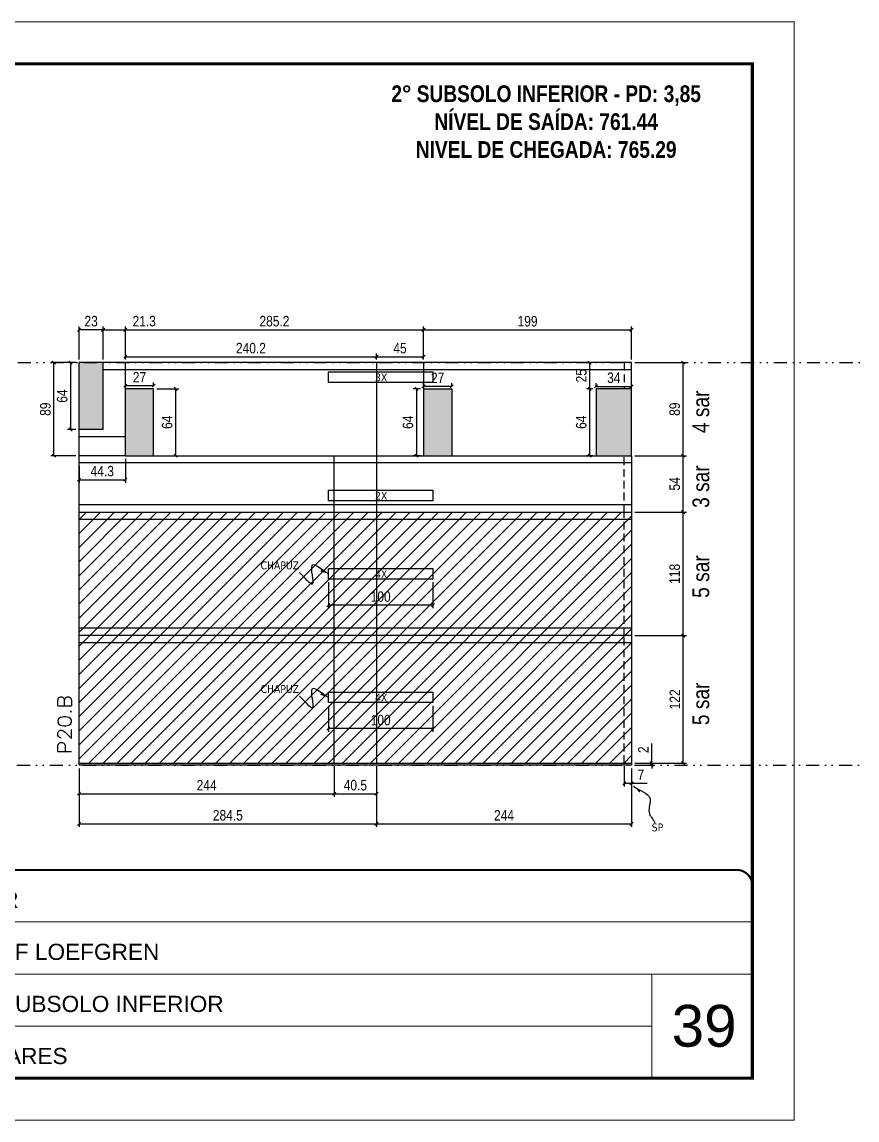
# Model space of a CAD drawing. Extents: x 13513 to 27878, y -21631 to 6985.
# Drawn here: x 18330 to 19129, y -4402 to -3352 of the extents above; entities that cross this region are included whole.
import ezdxf

# ---------------------------------------------------------------- set-up
doc = ezdxf.new("R2010")
doc.units = 0
for name, pattern in [('CONTINUO', [0]), ('DASHED', [0.75, 0.5, -0.25]), ('DIVIDE2', [0.625, 0.25, -0.125, 0, -0.125, 0, -0.125]), ('HIDDEN', [0.375, 0.25, -0.125])]:
    doc.linetypes.add(name, pattern=pattern)
for name, color, linetype, lineweight in [('CARIMBO', 255, 'Continuous', 9), ('Folhas', 255, 'Continuous', 9), ('Hachura', 251, 'Continuous', 9), ('SARRAFO DE PRESSAO', 251, 'DASHED', 9), ('Texto Seção', 7, 'Continuous', 15)]:
    doc.layers.add(name, color=color, linetype=linetype, lineweight=lineweight)
for name, color, linetype in [('COTA', 241, 'Continuous'), ('NOMENCLATURA', 7, 'Continuous'), ('Nível', 160, 'Continuous'), ('Painéis', 200, 'Continuous'), ('SARR_2.2x10', 60, 'Continuous'), ('SARR_2.2x7', 40, 'Continuous'), ('Sarrafo de Pressão', 42, 'HIDDEN'), ('texto', 7, 'Continuous')]:
    doc.layers.add(name, color=color, linetype=linetype)
doc.styles.add('ARIAL', font='arial.ttf')
doc.styles.add('ARIAL_NARROW', font='ARIALN.TTF', dxfattribs={"height": 0.2})
doc.styles.add('COTA TECNICA', font='techl___.ttf', dxfattribs={"height": 10})
doc.styles.add('COTA TECNICA-50', font='techl___.ttf', dxfattribs={"height": 10})
doc.styles.add('REGUA-120', font='ROMANS.shx', dxfattribs={"height": 15})
doc.styles.add('ROMANC', font='techb___.ttf', dxfattribs={"height": 2.5})
doc.styles.get("Standard").update_dxf_attribs({"font": 'arial.ttf'})
doc.styles.add('Tecnologia', font='')
doc.styles.get('Tecnologia').set_extended_font_data('Forgotten Futurist')
doc.dimstyles.new('COTA PAINEL-50', dxfattribs={"dimtxt": 10, "dimasz": 3, "dimexe": 3, "dimexo": 3, "dimgap": 3, "dimtad": 1, "dimdec": 1, "dimzin": 12, "dimdsep": 46, "dimtxsty": 'COTA TECNICA-50', "dimblk1": 'OBLIQUE', "dimblk2": 'OBLIQUE', "dimsah": 1, "dimcen": 0.9, "dimclrd": 4, "dimclre": 4, "dimclrt": 240, "dimadec": 1, "dimazin": 3, "dimtfac": 1, "dimtdec": 1, "dimtmove": 0, "dimatfit": 3, "dimfxl": 1, "dimtolj": 1, "dimtzin": 12, "dimarcsym": 0})
doc.dimstyles.new('PAINEL', dxfattribs={"dimtxt": 10, "dimasz": 3, "dimexe": 3, "dimexo": 3, "dimgap": 3, "dimtad": 1, "dimdec": 1, "dimzin": 12, "dimdsep": 46, "dimtxsty": 'COTA TECNICA', "dimblk1": 'OBLIQUE', "dimblk2": 'OBLIQUE', "dimsah": 1, "dimcen": 0.9, "dimclrd": 4, "dimclre": 4, "dimclrt": 240, "dimadec": 1, "dimazin": 3, "dimtfac": 1, "dimtdec": 1, "dimtmove": 0, "dimatfit": 3, "dimfxl": 1, "dimtolj": 1, "dimtzin": 12, "dimarcsym": 0})
doc.dimstyles.get("Standard").update_dxf_attribs({"dimtxt": 0.18, "dimasz": 0.18, "dimexe": 0.18, "dimexo": 0.0625, "dimgap": 0.09, "dimtad": 0, "dimtih": 1, "dimtoh": 1, "dimdec": 4, "dimzin": 0, "dimdsep": 46, "dimtxsty": 'Standard', "dimcen": 0.09, "dimadec": 0, "dimazin": 0, "dimtfac": 1, "dimtdec": 4, "dimtofl": 0, "dimtmove": 0, "dimatfit": 3, "dimfxl": 1, "dimtolj": 1, "dimtzin": 0, "dimarcsym": 0})

# ---------------------------------------------------------------- blocks, each defined once
blk = doc.blocks.new('9999999999')
at = {"color": 30, "linetype": 'CONTINUO'}
for p, q in [((98564.6, 34230.2), (98564.6, 34429.4)), ((98564.6, 34379.6), (99584, 34379.6)), ((98564.6, 34329.8), (99488, 34329.8)), ((99584, 34329.8), (99488, 34329.8)), ((99488, 34329.8), (99488, 34230.2)), ((98564.6, 34280), (99488, 34280))]:
    blk.add_line(p, q, dxfattribs=at)
at = {"color": 30, "linetype": 'CONTINUO', "const_width": 2}
blk.add_lwpolyline([(99584, 34230.2), (99584, 34414.4, 0.414214), (99569, 34429.4), (98229, 34429.4, 0.414214), (98214, 34414.4), (98214, 34245.2, 0.414214), (98229, 34230.2), (99584, 34230.2)], format="xyb", dxfattribs=at)
at = {"layer": 'Folhas'}
blk.add_lwpolyline([(98139, 34190.2), (99624, 34190.2), (99624, 35240.2), (98139, 35240.2)], close=True, dxfattribs=at)
at = {"layer": 'Folhas', "color": 30, "const_width": 3}
blk.add_lwpolyline([(98214, 34230.2), (99584, 34230.2), (99584, 35200.2), (98214, 35200.2)], close=True, dxfattribs=at)
at = {"color": 7, "linetype": 'Continuous', "ltscale": 5, "style": 'ARIAL'}
for s, height, p in [('SKR', 15.48, (98837.7, 34393.1)), ('LEAF LOEFGREN', 15.483, (98837.7, 34343.3)), ('2° SUBSOLO INFERIOR', 15.483, (98837.7, 34293.5)), ('NOVA SISTEMAS CONSTRUTIVOS', 11.059, (98263.2, 34267.2)), ('PILARES', 15.48, (98837.7, 34243.7))]:
    blk.add_text(s, height=height, dxfattribs=at).set_placement(p)
at = {"layer": 'Folhas', "color": 7, "style": 'Tecnologia', "width": 1.5}
for s, p in [('CLIENTE:', (98573.7, 34397.2)), ('OBRA:', (98573.7, 34347.3)), ('PAVIMENTO:', (98573.7, 34297.5)), ('PROJETO:', (98573.7, 34247.7))]:
    blk.add_text(s, height=14, dxfattribs=at).set_placement(p)
blk = doc.blocks.new('_Oblique')
at = {"color": 0, "linetype": 'ByBlock', "lineweight": -2}
blk.add_line((-0.5, -0.5), (0.5, 0.5), dxfattribs=at)
blk = doc.blocks.new('*D1916')
at = {"layer": 'COTA', "color": 4, "lineweight": -2, "transparency": 16777216}
for p, q in [((18906, -4064.2), (18906, -4083.4)), ((18913, -4066.2), (18913, -4083.4)), ((18906, -4080.4), (18913, -4080.4)), ((18913, -4080.4), (18927.8, -4080.4))]:
    blk.add_line(p, q, dxfattribs=at)
at = {"layer": 'Defpoints', "color": 0, "transparency": 16777216}
for p in [(18906, -4061.2), (18913, -4063.2), (18913, -4080.4)]:
    blk.add_point(p, dxfattribs=at)
at = {"layer": 'COTA', "color": 4, "lineweight": -2, "transparency": 16777216, "xscale": 3, "yscale": 3, "zscale": 3, "rotation": 180}
blk.add_blockref('_Oblique', (18906, -4080.4), dxfattribs=at)
at = {"layer": 'COTA', "color": 4, "lineweight": -2, "transparency": 16777216, "xscale": 3, "yscale": 3, "zscale": 3}
blk.add_blockref('_Oblique', (18913, -4080.4), dxfattribs=at)
at = {"layer": 'COTA', "color": 240, "transparency": 16777216, "insert": (18921.9, -4072.3), "char_height": 10, "attachment_point": 5, "style": 'COTA TECNICA-50'}
blk.add_mtext('\\A1;7', dxfattribs=at)
blk = doc.blocks.new('*D1917')
at = {"layer": 'COTA', "color": 4, "lineweight": -2, "transparency": 16777216}
for p, q in [((18932.3, -4061.2), (18932.3, -4042.4)), ((18916, -4061.2), (18935.3, -4061.2)), ((18916, -4063.2), (18935.3, -4063.2)), ((18932.3, -4063.2), (18932.3, -4061.2)), ((18932.3, -4063.2), (18932.3, -4066.2))]:
    blk.add_line(p, q, dxfattribs=at)
at = {"layer": 'Defpoints', "color": 0, "transparency": 16777216}
for p in [(18913, -4061.2), (18913, -4063.2), (18932.3, -4063.2)]:
    blk.add_point(p, dxfattribs=at)
at = {"layer": 'COTA', "color": 4, "lineweight": -2, "transparency": 16777216, "xscale": 3, "yscale": 3, "zscale": 3}
for p, rotation in [((18932.3, -4061.2), 270), ((18932.3, -4063.2), 90)]:
    blk.add_blockref('_Oblique', p, dxfattribs=dict(at, rotation=rotation))
at = {"layer": 'COTA', "color": 240, "transparency": 16777216, "insert": (18924.3, -4048.4), "char_height": 10, "attachment_point": 5, "rotation": 90, "style": 'COTA TECNICA-50'}
blk.add_mtext('\\A1;2', dxfattribs=at)
blk = doc.blocks.new('*D1942')
at = {"layer": 'COTA', "color": 4, "lineweight": -2, "transparency": 16777216}
for p, q in [((18916, -3939.2), (18965.4, -3939.2)), ((18962.4, -4061.2), (18962.4, -3939.2)), ((18916, -4061.2), (18965.4, -4061.2))]:
    blk.add_line(p, q, dxfattribs=at)
at = {"layer": 'Defpoints', "color": 0, "transparency": 16777216}
for p in [(18913, -3939.2), (18962.4, -3939.2), (18913, -4061.2)]:
    blk.add_point(p, dxfattribs=at)
at = {"layer": 'COTA', "color": 4, "lineweight": -2, "transparency": 16777216, "xscale": 3, "yscale": 3, "zscale": 3}
for p, rotation in [((18962.4, -3939.2), 90), ((18962.4, -4061.2), 270)]:
    blk.add_blockref('_Oblique', p, dxfattribs=dict(at, rotation=rotation))
at = {"layer": 'COTA', "color": 240, "transparency": 16777216, "insert": (18954.4, -4000.2), "char_height": 10, "attachment_point": 5, "rotation": 90, "style": 'COTA TECNICA'}
blk.add_mtext('\\A1;122', dxfattribs=at)
blk = doc.blocks.new('*D1943')
at = {"layer": 'COTA', "color": 4, "linetype": 'ByBlock', "lineweight": -2, "transparency": 16777216}
for p, q in [((18623, -4006.3), (18623, -4031.2)), ((18723, -4006.3), (18723, -4031.2)), ((18723, -4028.2), (18623, -4028.2))]:
    blk.add_line(p, q, dxfattribs=at)
at = {"layer": 'Defpoints', "color": 0, "linetype": 'ByBlock', "transparency": 16777216}
for p in [(18623, -4003.3), (18723, -4003.3), (18623, -4028.2)]:
    blk.add_point(p, dxfattribs=at)
at = {"layer": 'COTA', "color": 4, "linetype": 'ByBlock', "lineweight": -2, "transparency": 16777216, "xscale": 3, "yscale": 3, "zscale": 3, "rotation": 180}
blk.add_blockref('_Oblique', (18623, -4028.2), dxfattribs=at)
at = {"layer": 'COTA', "color": 4, "linetype": 'ByBlock', "lineweight": -2, "transparency": 16777216, "xscale": 3, "yscale": 3, "zscale": 3}
blk.add_blockref('_Oblique', (18723, -4028.2), dxfattribs=at)
at = {"layer": 'COTA', "color": 240, "linetype": 'ByBlock', "transparency": 16777216, "insert": (18673, -4020.1), "char_height": 10, "attachment_point": 5, "style": 'COTA TECNICA'}
blk.add_mtext('\\A1;100', dxfattribs=at)
blk = doc.blocks.new('*D1944')
at = {"layer": 'COTA', "color": 4, "lineweight": -2, "transparency": 16777216}
for p, q in [((18384.5, -4066.2), (18384.5, -4122.2)), ((18669, -4064.2), (18669, -4122.2)), ((18384.5, -4119.2), (18669, -4119.2))]:
    blk.add_line(p, q, dxfattribs=at)
at = {"layer": 'Defpoints', "color": 0, "transparency": 16777216}
for p in [(18384.5, -4063.2), (18669, -4061.2), (18669, -4119.2)]:
    blk.add_point(p, dxfattribs=at)
at = {"layer": 'COTA', "color": 4, "lineweight": -2, "transparency": 16777216, "xscale": 3, "yscale": 3, "zscale": 3, "rotation": 180}
blk.add_blockref('_Oblique', (18384.5, -4119.2), dxfattribs=at)
at = {"layer": 'COTA', "color": 4, "lineweight": -2, "transparency": 16777216, "xscale": 3, "yscale": 3, "zscale": 3}
blk.add_blockref('_Oblique', (18669, -4119.2), dxfattribs=at)
at = {"layer": 'COTA', "color": 240, "transparency": 16777216, "insert": (18526.8, -4111.1), "char_height": 10, "attachment_point": 5, "style": 'COTA TECNICA'}
blk.add_mtext('\\A1;284.5', dxfattribs=at)
blk = doc.blocks.new('*D1945')
at = {"layer": 'COTA', "color": 4, "lineweight": -2, "transparency": 16777216}
for p, q in [((18669, -4064.2), (18669, -4122.2)), ((18913, -4066.2), (18913, -4122.2)), ((18669, -4119.2), (18913, -4119.2))]:
    blk.add_line(p, q, dxfattribs=at)
at = {"layer": 'Defpoints', "color": 0, "transparency": 16777216}
for p in [(18669, -4061.2), (18913, -4063.2), (18913, -4119.2)]:
    blk.add_point(p, dxfattribs=at)
at = {"layer": 'COTA', "color": 4, "lineweight": -2, "transparency": 16777216, "xscale": 3, "yscale": 3, "zscale": 3, "rotation": 180}
blk.add_blockref('_Oblique', (18669, -4119.2), dxfattribs=at)
at = {"layer": 'COTA', "color": 4, "lineweight": -2, "transparency": 16777216, "xscale": 3, "yscale": 3, "zscale": 3}
blk.add_blockref('_Oblique', (18913, -4119.2), dxfattribs=at)
at = {"layer": 'COTA', "color": 240, "transparency": 16777216, "insert": (18791, -4111.1), "char_height": 10, "attachment_point": 5, "style": 'COTA TECNICA'}
blk.add_mtext('\\A1;244', dxfattribs=at)
blk = doc.blocks.new('*D1946')
at = {"layer": 'COTA', "color": 4, "lineweight": -2, "transparency": 16777216}
for p, q in [((18384.5, -4066.2), (18384.5, -4093.4)), ((18628.5, -4064.2), (18628.5, -4093.4)), ((18384.5, -4090.4), (18628.5, -4090.4))]:
    blk.add_line(p, q, dxfattribs=at)
at = {"layer": 'Defpoints', "color": 0, "transparency": 16777216}
for p in [(18384.5, -4063.2), (18628.5, -4061.2), (18628.5, -4090.4)]:
    blk.add_point(p, dxfattribs=at)
at = {"layer": 'COTA', "color": 4, "lineweight": -2, "transparency": 16777216, "xscale": 3, "yscale": 3, "zscale": 3, "rotation": 180}
blk.add_blockref('_Oblique', (18384.5, -4090.4), dxfattribs=at)
at = {"layer": 'COTA', "color": 4, "lineweight": -2, "transparency": 16777216, "xscale": 3, "yscale": 3, "zscale": 3}
blk.add_blockref('_Oblique', (18628.5, -4090.4), dxfattribs=at)
at = {"layer": 'COTA', "color": 240, "transparency": 16777216, "insert": (18506.5, -4082.3), "char_height": 10, "attachment_point": 5, "style": 'COTA TECNICA'}
blk.add_mtext('\\A1;244', dxfattribs=at)
blk = doc.blocks.new('*D1947')
at = {"layer": 'COTA', "color": 4, "lineweight": -2, "transparency": 16777216}
for p, q in [((18628.5, -4064.2), (18628.5, -4093.4)), ((18669, -4064.2), (18669, -4093.4)), ((18628.5, -4090.4), (18669, -4090.4))]:
    blk.add_line(p, q, dxfattribs=at)
at = {"layer": 'Defpoints', "color": 0, "transparency": 16777216}
for p in [(18628.5, -4061.2), (18669, -4061.2), (18669, -4090.4)]:
    blk.add_point(p, dxfattribs=at)
at = {"layer": 'COTA', "color": 4, "lineweight": -2, "transparency": 16777216, "xscale": 3, "yscale": 3, "zscale": 3, "rotation": 180}
blk.add_blockref('_Oblique', (18628.5, -4090.4), dxfattribs=at)
at = {"layer": 'COTA', "color": 4, "lineweight": -2, "transparency": 16777216, "xscale": 3, "yscale": 3, "zscale": 3}
blk.add_blockref('_Oblique', (18669, -4090.4), dxfattribs=at)
at = {"layer": 'COTA', "color": 240, "transparency": 16777216, "insert": (18648.8, -4082.3), "char_height": 10, "attachment_point": 5, "style": 'COTA TECNICA'}
blk.add_mtext('\\A1;40.5', dxfattribs=at)
blk = doc.blocks.new('*D1959')
at = {"layer": 'COTA', "color": 4, "lineweight": -2, "transparency": 16777216}
for p, q in [((18916, -3821.2), (18965.4, -3821.2)), ((18962.4, -3939.2), (18962.4, -3821.2)), ((18916, -3939.2), (18965.4, -3939.2))]:
    blk.add_line(p, q, dxfattribs=at)
at = {"layer": 'Defpoints', "color": 0, "transparency": 16777216}
for p in [(18913, -3821.2), (18962.4, -3821.2), (18913, -3939.2)]:
    blk.add_point(p, dxfattribs=at)
at = {"layer": 'COTA', "color": 4, "lineweight": -2, "transparency": 16777216, "xscale": 3, "yscale": 3, "zscale": 3}
for p, rotation in [((18962.4, -3821.2), 90), ((18962.4, -3939.2), 270)]:
    blk.add_blockref('_Oblique', p, dxfattribs=dict(at, rotation=rotation))
at = {"layer": 'COTA', "color": 240, "transparency": 16777216, "insert": (18954.3, -3880.2), "char_height": 10, "attachment_point": 5, "rotation": 90, "style": 'COTA TECNICA'}
blk.add_mtext('\\A1;118', dxfattribs=at)
blk = doc.blocks.new('*D1950')
at = {"layer": 'COTA', "color": 4, "linetype": 'ByBlock', "lineweight": -2, "transparency": 16777216}
for p, q in [((18623, -3888.2), (18623, -3913.1)), ((18723, -3888.2), (18723, -3913.1)), ((18723, -3910.1), (18623, -3910.1))]:
    blk.add_line(p, q, dxfattribs=at)
at = {"layer": 'Defpoints', "color": 0, "linetype": 'ByBlock', "transparency": 16777216}
for p in [(18623, -3885.2), (18723, -3885.2), (18623, -3910.1)]:
    blk.add_point(p, dxfattribs=at)
at = {"layer": 'COTA', "color": 4, "linetype": 'ByBlock', "lineweight": -2, "transparency": 16777216, "xscale": 3, "yscale": 3, "zscale": 3, "rotation": 180}
blk.add_blockref('_Oblique', (18623, -3910.1), dxfattribs=at)
at = {"layer": 'COTA', "color": 4, "linetype": 'ByBlock', "lineweight": -2, "transparency": 16777216, "xscale": 3, "yscale": 3, "zscale": 3}
blk.add_blockref('_Oblique', (18723, -3910.1), dxfattribs=at)
at = {"layer": 'COTA', "color": 240, "linetype": 'ByBlock', "transparency": 16777216, "insert": (18673, -3902), "char_height": 10, "attachment_point": 5, "style": 'COTA TECNICA'}
blk.add_mtext('\\A1;100', dxfattribs=at)
blk = doc.blocks.new('*D1966')
at = {"layer": 'COTA', "color": 4, "lineweight": -2, "transparency": 16777216}
for p, q in [((18381.5, -3678.2), (18357.4, -3678.2)), ((18360.4, -3767.2), (18360.4, -3678.2)), ((18381.5, -3767.2), (18357.4, -3767.2))]:
    blk.add_line(p, q, dxfattribs=at)
at = {"layer": 'Defpoints', "color": 0, "transparency": 16777216}
for p in [(18360.4, -3678.2), (18384.5, -3678.2), (18384.5, -3767.2)]:
    blk.add_point(p, dxfattribs=at)
at = {"layer": 'COTA', "color": 4, "lineweight": -2, "transparency": 16777216, "xscale": 3, "yscale": 3, "zscale": 3}
for p, rotation in [((18360.4, -3678.2), 90), ((18360.4, -3767.2), 270)]:
    blk.add_blockref('_Oblique', p, dxfattribs=dict(at, rotation=rotation))
at = {"layer": 'COTA', "color": 240, "transparency": 16777216, "insert": (18352.3, -3722.7), "char_height": 10, "attachment_point": 5, "rotation": 90, "style": 'COTA TECNICA'}
blk.add_mtext('\\A1;89', dxfattribs=at)
blk = doc.blocks.new('*D1967')
at = {"layer": 'COTA', "color": 4, "lineweight": -2, "transparency": 16777216}
for p, q in [((18384.5, -3675.2), (18384.5, -3643.8)), ((18407.5, -3646.8), (18384.5, -3646.8)), ((18407.5, -3675.2), (18407.5, -3643.8))]:
    blk.add_line(p, q, dxfattribs=at)
at = {"layer": 'Defpoints', "color": 0, "transparency": 16777216}
for p in [(18384.5, -3646.8), (18384.5, -3678.2), (18407.5, -3678.2)]:
    blk.add_point(p, dxfattribs=at)
at = {"layer": 'COTA', "color": 4, "lineweight": -2, "transparency": 16777216, "xscale": 3, "yscale": 3, "zscale": 3, "rotation": 180}
blk.add_blockref('_Oblique', (18384.5, -3646.8), dxfattribs=at)
at = {"layer": 'COTA', "color": 4, "lineweight": -2, "transparency": 16777216, "xscale": 3, "yscale": 3, "zscale": 3}
blk.add_blockref('_Oblique', (18407.5, -3646.8), dxfattribs=at)
at = {"layer": 'COTA', "color": 240, "transparency": 16777216, "insert": (18396, -3638.6), "char_height": 10, "attachment_point": 5, "style": 'COTA TECNICA'}
blk.add_mtext('\\A1;23', dxfattribs=at)
blk = doc.blocks.new('*D1968')
at = {"layer": 'COTA', "color": 4, "lineweight": -2, "transparency": 16777216}
for p, q in [((18407.5, -3675.2), (18407.5, -3643.8)), ((18407.5, -3646.8), (18428.8, -3646.8)), ((18428.8, -3675.2), (18428.8, -3643.8)), ((18428.8, -3646.8), (18461.8, -3646.8))]:
    blk.add_line(p, q, dxfattribs=at)
at = {"layer": 'Defpoints', "color": 0, "transparency": 16777216}
for p in [(18428.8, -3646.8), (18407.5, -3678.2), (18428.8, -3678.2)]:
    blk.add_point(p, dxfattribs=at)
at = {"layer": 'COTA', "color": 4, "lineweight": -2, "transparency": 16777216, "xscale": 3, "yscale": 3, "zscale": 3, "rotation": 180}
blk.add_blockref('_Oblique', (18407.5, -3646.8), dxfattribs=at)
at = {"layer": 'COTA', "color": 4, "lineweight": -2, "transparency": 16777216, "xscale": 3, "yscale": 3, "zscale": 3}
blk.add_blockref('_Oblique', (18428.8, -3646.8), dxfattribs=at)
at = {"layer": 'COTA', "color": 240, "transparency": 16777216, "insert": (18446.8, -3638.6), "char_height": 10, "attachment_point": 5, "style": 'COTA TECNICA'}
blk.add_mtext('\\A1;21.3', dxfattribs=at)
blk = doc.blocks.new('*D1969')
at = {"layer": 'COTA', "color": 4, "lineweight": -2, "transparency": 16777216}
for p, q in [((18428.8, -3675.2), (18428.8, -3643.8)), ((18428.8, -3646.8), (18714, -3646.8)), ((18714, -3675.2), (18714, -3643.8))]:
    blk.add_line(p, q, dxfattribs=at)
at = {"layer": 'Defpoints', "color": 0, "transparency": 16777216}
for p in [(18714, -3646.8), (18428.8, -3678.2), (18714, -3678.2)]:
    blk.add_point(p, dxfattribs=at)
at = {"layer": 'COTA', "color": 4, "lineweight": -2, "transparency": 16777216, "xscale": 3, "yscale": 3, "zscale": 3, "rotation": 180}
blk.add_blockref('_Oblique', (18428.8, -3646.8), dxfattribs=at)
at = {"layer": 'COTA', "color": 4, "lineweight": -2, "transparency": 16777216, "xscale": 3, "yscale": 3, "zscale": 3}
blk.add_blockref('_Oblique', (18714, -3646.8), dxfattribs=at)
at = {"layer": 'COTA', "color": 240, "transparency": 16777216, "insert": (18571.4, -3638.6), "char_height": 10, "attachment_point": 5, "style": 'COTA TECNICA'}
blk.add_mtext('\\A1;285.2', dxfattribs=at)
blk = doc.blocks.new('*D1970')
at = {"layer": 'COTA', "color": 4, "lineweight": -2, "transparency": 16777216}
for p, q in [((18714, -3675.2), (18714, -3643.8)), ((18714, -3646.8), (18913, -3646.8)), ((18913, -3675.2), (18913, -3643.8))]:
    blk.add_line(p, q, dxfattribs=at)
at = {"layer": 'Defpoints', "color": 0, "transparency": 16777216}
for p in [(18913, -3646.8), (18714, -3678.2), (18913, -3678.2)]:
    blk.add_point(p, dxfattribs=at)
at = {"layer": 'COTA', "color": 4, "lineweight": -2, "transparency": 16777216, "xscale": 3, "yscale": 3, "zscale": 3, "rotation": 180}
blk.add_blockref('_Oblique', (18714, -3646.8), dxfattribs=at)
at = {"layer": 'COTA', "color": 4, "lineweight": -2, "transparency": 16777216, "xscale": 3, "yscale": 3, "zscale": 3}
blk.add_blockref('_Oblique', (18913, -3646.8), dxfattribs=at)
at = {"layer": 'COTA', "color": 240, "transparency": 16777216, "insert": (18813.5, -3638.7), "char_height": 10, "attachment_point": 5, "style": 'COTA TECNICA'}
blk.add_mtext('\\A1;199', dxfattribs=at)
blk = doc.blocks.new('*D1971')
at = {"layer": 'COTA', "color": 4, "lineweight": -2, "transparency": 16777216}
for p, q in [((18916, -3767.2), (18965.4, -3767.2)), ((18962.4, -3821.2), (18962.4, -3767.2)), ((18916, -3821.2), (18965.4, -3821.2))]:
    blk.add_line(p, q, dxfattribs=at)
at = {"layer": 'Defpoints', "color": 0, "transparency": 16777216}
for p in [(18913, -3767.2), (18962.4, -3767.2), (18913, -3821.2)]:
    blk.add_point(p, dxfattribs=at)
at = {"layer": 'COTA', "color": 4, "lineweight": -2, "transparency": 16777216, "xscale": 3, "yscale": 3, "zscale": 3}
for p, rotation in [((18962.4, -3767.2), 90), ((18962.4, -3821.2), 270)]:
    blk.add_blockref('_Oblique', p, dxfattribs=dict(at, rotation=rotation))
at = {"layer": 'COTA', "color": 240, "transparency": 16777216, "insert": (18954.3, -3794.2), "char_height": 10, "attachment_point": 5, "rotation": 90, "style": 'COTA TECNICA'}
blk.add_mtext('\\A1;54', dxfattribs=at)
blk = doc.blocks.new('*D1972')
at = {"layer": 'COTA', "color": 4, "lineweight": -2, "transparency": 16777216}
for p, q in [((18916, -3678.2), (18965.4, -3678.2)), ((18962.4, -3767.2), (18962.4, -3678.2)), ((18916, -3767.2), (18965.4, -3767.2))]:
    blk.add_line(p, q, dxfattribs=at)
at = {"layer": 'Defpoints', "color": 0, "transparency": 16777216}
for p in [(18913, -3678.2), (18962.4, -3678.2), (18913, -3767.2)]:
    blk.add_point(p, dxfattribs=at)
at = {"layer": 'COTA', "color": 4, "lineweight": -2, "transparency": 16777216, "xscale": 3, "yscale": 3, "zscale": 3}
for p, rotation in [((18962.4, -3678.2), 90), ((18962.4, -3767.2), 270)]:
    blk.add_blockref('_Oblique', p, dxfattribs=dict(at, rotation=rotation))
at = {"layer": 'COTA', "color": 240, "transparency": 16777216, "insert": (18954.3, -3722.7), "char_height": 10, "attachment_point": 5, "rotation": 90, "style": 'COTA TECNICA'}
blk.add_mtext('\\A1;89', dxfattribs=at)
blk = doc.blocks.new('*D1973')
at = {"layer": 'COTA', "color": 4, "lineweight": -2, "transparency": 16777216}
for p, q in [((18428.8, -3700.2), (18428.8, -3697.3)), ((18455.8, -3700.3), (18428.8, -3700.3)), ((18455.8, -3700.2), (18455.8, -3697.3))]:
    blk.add_line(p, q, dxfattribs=at)
at = {"layer": 'Defpoints', "color": 0, "transparency": 16777216}
for p in [(18428.8, -3700.3), (18428.8, -3703.2), (18455.8, -3703.2)]:
    blk.add_point(p, dxfattribs=at)
at = {"layer": 'COTA', "color": 4, "lineweight": -2, "transparency": 16777216, "xscale": 3, "yscale": 3, "zscale": 3, "rotation": 180}
blk.add_blockref('_Oblique', (18428.8, -3700.3), dxfattribs=at)
at = {"layer": 'COTA', "color": 4, "lineweight": -2, "transparency": 16777216, "xscale": 3, "yscale": 3, "zscale": 3}
blk.add_blockref('_Oblique', (18455.8, -3700.3), dxfattribs=at)
at = {"layer": 'COTA', "color": 240, "transparency": 16777216, "insert": (18442.3, -3692.2), "char_height": 10, "attachment_point": 5, "style": 'COTA TECNICA'}
blk.add_mtext('\\A1;27', dxfattribs=at)
blk = doc.blocks.new('*D1974')
at = {"layer": 'COTA', "color": 4, "lineweight": -2, "transparency": 16777216}
for p, q in [((18711, -3703.2), (18704.2, -3703.2)), ((18707.2, -3703.2), (18707.2, -3767.2)), ((18711, -3767.2), (18704.2, -3767.2))]:
    blk.add_line(p, q, dxfattribs=at)
at = {"layer": 'Defpoints', "color": 0, "transparency": 16777216}
for p in [(18714, -3703.2), (18707.2, -3767.2), (18714, -3767.2)]:
    blk.add_point(p, dxfattribs=at)
at = {"layer": 'COTA', "color": 4, "lineweight": -2, "transparency": 16777216, "xscale": 3, "yscale": 3, "zscale": 3}
for p, rotation in [((18707.2, -3703.2), 90), ((18707.2, -3767.2), 270)]:
    blk.add_blockref('_Oblique', p, dxfattribs=dict(at, rotation=rotation))
at = {"layer": 'COTA', "color": 240, "transparency": 16777216, "insert": (18699.1, -3735.2), "char_height": 10, "attachment_point": 5, "rotation": 90, "style": 'COTA TECNICA'}
blk.add_mtext('\\A1;64', dxfattribs=at)
blk = doc.blocks.new('*D1975')
at = {"layer": 'COTA', "color": 4, "lineweight": -2, "transparency": 16777216}
for p, q in [((18714, -3700.2), (18714, -3697.9)), ((18741, -3700.9), (18714, -3700.9)), ((18741, -3700.2), (18741, -3697.9))]:
    blk.add_line(p, q, dxfattribs=at)
at = {"layer": 'Defpoints', "color": 0, "transparency": 16777216}
for p in [(18714, -3700.9), (18714, -3703.2), (18741, -3703.2)]:
    blk.add_point(p, dxfattribs=at)
at = {"layer": 'COTA', "color": 4, "lineweight": -2, "transparency": 16777216, "xscale": 3, "yscale": 3, "zscale": 3, "rotation": 180}
blk.add_blockref('_Oblique', (18714, -3700.9), dxfattribs=at)
at = {"layer": 'COTA', "color": 4, "lineweight": -2, "transparency": 16777216, "xscale": 3, "yscale": 3, "zscale": 3}
blk.add_blockref('_Oblique', (18741, -3700.9), dxfattribs=at)
at = {"layer": 'COTA', "color": 240, "transparency": 16777216, "insert": (18727.5, -3692.8), "char_height": 10, "attachment_point": 5, "style": 'COTA TECNICA'}
blk.add_mtext('\\A1;27', dxfattribs=at)
blk = doc.blocks.new('*D1976')
at = {"layer": 'COTA', "color": 4, "lineweight": -2, "transparency": 16777216}
for p, q in [((18879, -3700.2), (18879, -3697.9)), ((18879, -3700.9), (18913, -3700.9)), ((18913, -3700.2), (18913, -3697.9))]:
    blk.add_line(p, q, dxfattribs=at)
at = {"layer": 'Defpoints', "color": 0, "transparency": 16777216}
for p in [(18879, -3703.2), (18913, -3700.9), (18913, -3703.2)]:
    blk.add_point(p, dxfattribs=at)
at = {"layer": 'COTA', "color": 4, "lineweight": -2, "transparency": 16777216, "xscale": 3, "yscale": 3, "zscale": 3, "rotation": 180}
blk.add_blockref('_Oblique', (18879, -3700.9), dxfattribs=at)
at = {"layer": 'COTA', "color": 4, "lineweight": -2, "transparency": 16777216, "xscale": 3, "yscale": 3, "zscale": 3}
blk.add_blockref('_Oblique', (18913, -3700.9), dxfattribs=at)
at = {"layer": 'COTA', "color": 240, "transparency": 16777216, "insert": (18896, -3692.7), "char_height": 10, "attachment_point": 5, "style": 'COTA TECNICA'}
blk.add_mtext('\\A1;34', dxfattribs=at)
blk = doc.blocks.new('*D1977')
at = {"layer": 'COTA', "color": 4, "lineweight": -2, "transparency": 16777216}
for p, q in [((18876, -3703.2), (18870, -3703.2)), ((18873, -3767.2), (18873, -3703.2)), ((18876, -3767.2), (18870, -3767.2))]:
    blk.add_line(p, q, dxfattribs=at)
at = {"layer": 'Defpoints', "color": 0, "transparency": 16777216}
for p in [(18873, -3703.2), (18879, -3703.2), (18879, -3767.2)]:
    blk.add_point(p, dxfattribs=at)
at = {"layer": 'COTA', "color": 4, "lineweight": -2, "transparency": 16777216, "xscale": 3, "yscale": 3, "zscale": 3}
for p, rotation in [((18873, -3703.2), 90), ((18873, -3767.2), 270)]:
    blk.add_blockref('_Oblique', p, dxfattribs=dict(at, rotation=rotation))
at = {"layer": 'COTA', "color": 240, "transparency": 16777216, "insert": (18864.9, -3735.2), "char_height": 10, "attachment_point": 5, "rotation": 90, "style": 'COTA TECNICA'}
blk.add_mtext('\\A1;64', dxfattribs=at)
blk = doc.blocks.new('*D1978')
at = {"layer": 'COTA', "color": 4, "lineweight": -2, "transparency": 16777216}
for p, q in [((18428.8, -3675.2), (18428.8, -3669.5)), ((18428.8, -3672.5), (18669, -3672.5)), ((18669, -3675.2), (18669, -3669.5))]:
    blk.add_line(p, q, dxfattribs=at)
at = {"layer": 'Defpoints', "color": 0, "transparency": 16777216}
for p in [(18669, -3672.5), (18428.8, -3678.2), (18669, -3678.2)]:
    blk.add_point(p, dxfattribs=at)
at = {"layer": 'COTA', "color": 4, "lineweight": -2, "transparency": 16777216, "xscale": 3, "yscale": 3, "zscale": 3, "rotation": 180}
blk.add_blockref('_Oblique', (18428.8, -3672.5), dxfattribs=at)
at = {"layer": 'COTA', "color": 4, "lineweight": -2, "transparency": 16777216, "xscale": 3, "yscale": 3, "zscale": 3}
blk.add_blockref('_Oblique', (18669, -3672.5), dxfattribs=at)
at = {"layer": 'COTA', "color": 240, "transparency": 16777216, "insert": (18548.9, -3664.4), "char_height": 10, "attachment_point": 5, "style": 'COTA TECNICA'}
blk.add_mtext('\\A1;240.2', dxfattribs=at)
blk = doc.blocks.new('*D1979')
at = {"layer": 'COTA', "color": 4, "lineweight": -2, "transparency": 16777216}
for p, q in [((18669, -3675.2), (18669, -3669.5)), ((18669, -3672.5), (18714, -3672.5)), ((18714, -3675.2), (18714, -3669.5))]:
    blk.add_line(p, q, dxfattribs=at)
at = {"layer": 'Defpoints', "color": 0, "transparency": 16777216}
for p in [(18714, -3672.5), (18669, -3678.2), (18714, -3678.2)]:
    blk.add_point(p, dxfattribs=at)
at = {"layer": 'COTA', "color": 4, "lineweight": -2, "transparency": 16777216, "xscale": 3, "yscale": 3, "zscale": 3, "rotation": 180}
blk.add_blockref('_Oblique', (18669, -3672.5), dxfattribs=at)
at = {"layer": 'COTA', "color": 4, "lineweight": -2, "transparency": 16777216, "xscale": 3, "yscale": 3, "zscale": 3}
blk.add_blockref('_Oblique', (18714, -3672.5), dxfattribs=at)
at = {"layer": 'COTA', "color": 240, "transparency": 16777216, "insert": (18691.5, -3664.4), "char_height": 10, "attachment_point": 5, "style": 'COTA TECNICA'}
blk.add_mtext('\\A1;45', dxfattribs=at)
blk = doc.blocks.new('*D1980')
at = {"layer": 'COTA', "color": 4, "lineweight": -2, "transparency": 16777216}
for p, q in [((18384.5, -3777.2), (18384.5, -3793.2)), ((18428.8, -3770.2), (18428.8, -3793.2)), ((18384.5, -3790.2), (18428.8, -3790.2))]:
    blk.add_line(p, q, dxfattribs=at)
at = {"layer": 'Defpoints', "color": 0, "transparency": 16777216}
for p in [(18428.8, -3767.2), (18384.5, -3774.2), (18428.8, -3790.2)]:
    blk.add_point(p, dxfattribs=at)
at = {"layer": 'COTA', "color": 4, "lineweight": -2, "transparency": 16777216, "xscale": 3, "yscale": 3, "zscale": 3, "rotation": 180}
blk.add_blockref('_Oblique', (18384.5, -3790.2), dxfattribs=at)
at = {"layer": 'COTA', "color": 4, "lineweight": -2, "transparency": 16777216, "xscale": 3, "yscale": 3, "zscale": 3}
blk.add_blockref('_Oblique', (18428.8, -3790.2), dxfattribs=at)
at = {"layer": 'COTA', "color": 240, "transparency": 16777216, "insert": (18406.7, -3782), "char_height": 10, "attachment_point": 5, "style": 'COTA TECNICA'}
blk.add_mtext('\\A1;44.3', dxfattribs=at)
blk = doc.blocks.new('*D2336')
at = {"layer": 'COTA', "color": 4, "lineweight": -2, "transparency": 16777216}
for p, q in [((18458.8, -3703.2), (18479.9, -3703.2)), ((18476.9, -3703.2), (18476.9, -3767.2)), ((18458.8, -3767.2), (18479.9, -3767.2))]:
    blk.add_line(p, q, dxfattribs=at)
at = {"layer": 'Defpoints', "color": 0, "transparency": 16777216}
for p in [(18455.8, -3703.2), (18455.8, -3767.2), (18476.9, -3767.2)]:
    blk.add_point(p, dxfattribs=at)
at = {"layer": 'COTA', "color": 4, "lineweight": -2, "transparency": 16777216, "xscale": 3, "yscale": 3, "zscale": 3}
for p, rotation in [((18476.9, -3703.2), 90), ((18476.9, -3767.2), 270)]:
    blk.add_blockref('_Oblique', p, dxfattribs=dict(at, rotation=rotation))
at = {"layer": 'COTA', "color": 240, "transparency": 16777216, "insert": (18468.8, -3735.2), "char_height": 10, "attachment_point": 5, "rotation": 90, "style": 'COTA TECNICA'}
blk.add_mtext('\\A1;64', dxfattribs=at)
blk = doc.blocks.new('*D2337')
at = {"layer": 'COTA', "color": 4, "lineweight": -2, "transparency": 16777216}
for p, q in [((18381.5, -3678.2), (18373.5, -3678.2)), ((18376.5, -3742.2), (18376.5, -3678.2)), ((18381.5, -3742.2), (18373.5, -3742.2))]:
    blk.add_line(p, q, dxfattribs=at)
at = {"layer": 'Defpoints', "color": 0, "transparency": 16777216}
for p in [(18376.5, -3678.2), (18384.5, -3678.2), (18384.5, -3742.2)]:
    blk.add_point(p, dxfattribs=at)
at = {"layer": 'COTA', "color": 4, "lineweight": -2, "transparency": 16777216, "xscale": 3, "yscale": 3, "zscale": 3}
for p, rotation in [((18376.5, -3678.2), 90), ((18376.5, -3742.2), 270)]:
    blk.add_blockref('_Oblique', p, dxfattribs=dict(at, rotation=rotation))
at = {"layer": 'COTA', "color": 240, "transparency": 16777216, "insert": (18368.4, -3710.2), "char_height": 10, "attachment_point": 5, "rotation": 90, "style": 'COTA TECNICA'}
blk.add_mtext('\\A1;64', dxfattribs=at)
blk = doc.blocks.new('*D2338')
at = {"layer": 'COTA', "color": 4, "lineweight": -2, "transparency": 16777216}
for p, q in [((18876, -3678.2), (18870, -3678.2)), ((18873, -3703.2), (18873, -3678.2)), ((18876, -3703.2), (18870, -3703.2))]:
    blk.add_line(p, q, dxfattribs=at)
at = {"layer": 'Defpoints', "color": 0, "transparency": 16777216}
for p in [(18873, -3678.2), (18879, -3678.2), (18879, -3703.2)]:
    blk.add_point(p, dxfattribs=at)
at = {"layer": 'COTA', "color": 4, "lineweight": -2, "transparency": 16777216, "xscale": 3, "yscale": 3, "zscale": 3}
for p, rotation in [((18873, -3678.2), 90), ((18873, -3703.2), 270)]:
    blk.add_blockref('_Oblique', p, dxfattribs=dict(at, rotation=rotation))
at = {"layer": 'COTA', "color": 240, "transparency": 16777216, "insert": (18864.9, -3690.7), "char_height": 10, "attachment_point": 5, "rotation": 90, "style": 'COTA TECNICA'}
blk.add_mtext('\\A1;25', dxfattribs=at)

msp = doc.modelspace()

# ---------------------------------------------------------------- hatches: boundary and pattern name
at = {"layer": 'COTA'}
h = msp.add_hatch(dxfattribs=at)
h.set_pattern_fill('AR-CONC', color=256, scale=0.03)
h.paths.add_polyline_path([(18384.55, -3742.17), (18407.55, -3742.17), (18407.55, -3678.17), (18384.55, -3678.17)])
h.paths.add_polyline_path([(18428.85, -3767.17), (18455.85, -3767.17), (18455.85, -3703.17), (18428.85, -3703.17)])
h.paths.add_polyline_path([(18714.05, -3767.17), (18741.05, -3767.17), (18741.05, -3703.17), (18714.05, -3703.17)])
h.paths.add_polyline_path([(18879.05, -3767.17), (18913.05, -3767.17), (18913.05, -3703.17), (18879.05, -3703.17)])
at = {"layer": 'Hachura', "linetype": 'ByBlock'}
h = msp.add_hatch(dxfattribs=at)
h.set_pattern_fill('ANSI31', color=256, scale=3)
h.paths.add_polyline_path([(18628.55, -3821.17), (18384.55, -3821.17), (18384.55, -3939.17), (18628.55, -3939.17)])
h.paths.add_polyline_path([(18384.55, -3939.17), (18384.55, -4061.17), (18628.55, -4061.17), (18628.55, -3939.17)])
h.paths.add_polyline_path([(18628.55, -4061.17), (18669.05, -4061.17), (18669.05, -3939.17), (18628.55, -3939.17)])
h.paths.add_polyline_path([(18669.05, -3821.17), (18628.55, -3821.17), (18628.55, -3939.17), (18669.05, -3939.17)])
h.paths.add_polyline_path([(18913.05, -3939.17), (18913.05, -3821.17), (18669.05, -3821.17), (18669.05, -3939.17)])
h.paths.add_polyline_path([(18669.05, -3939.17), (18669.05, -4061.17), (18913.05, -4061.17), (18913.05, -3939.17)])

# ---------------------------------------------------------------- linework, layer by layer
at = {"layer": 'COTA'}
for p, q in [((18407.55, -3678.17), (18384.55, -3678.17)), ((18384.55, -3742.17), (18384.55, -3678.17)), ((18913.05, -3767.17), (18913.05, -3703.17))]:
    msp.add_line(p, q, dxfattribs=at)
at = {"layer": 'Nível', "color": 4, "linetype": 'DIVIDE2', "ltscale": 50}
for p, q in [((15998.47, -3678.17), (21417.65, -3678.17)), ((13513.27, -4063.17), (21517.65, -4063.17))]:
    msp.add_line(p, q, dxfattribs=at)
at = {"layer": 'Painéis'}
for p, q in [((18407.55, -3742.17), (18407.55, -3678.17)), ((18913.05, -3678.17), (18407.55, -3678.17)), ((18428.85, -3767.17), (18428.85, -3678.17)), ((18669.05, -3678.17), (18669.05, -4061.17)), ((18714.05, -3678.17), (18714.05, -3767.17)), ((18913.05, -3703.17), (18913.05, -3678.17)), ((18455.85, -3703.17), (18428.85, -3703.17)), ((18455.85, -3767.17), (18455.85, -3703.17)), ((18714.05, -3703.17), (18741.05, -3703.17)), ((18741.05, -3703.17), (18741.05, -3767.17)), ((18879.05, -3703.17), (18879.05, -3767.17)), ((18913.05, -3703.17), (18879.05, -3703.17)), ((18384.55, -4061.17), (18384.55, -3742.17)), ((18407.55, -3742.17), (18384.55, -3742.17)), ((18428.85, -3767.17), (18384.55, -3767.17)), ((18428.85, -3767.17), (18913.05, -3767.17)), ((18628.55, -4061.17), (18628.55, -3767.17)), ((18913.05, -3767.17), (18913.05, -4061.17)), ((18384.55, -3821.17), (18913.05, -3821.17)), ((18913.05, -3939.17), (18384.55, -3939.17))]:
    msp.add_line(p, q, dxfattribs=at)
msp.add_lwpolyline([(18384.55, -4061.17), (18913.05, -4061.17), (18913.05, -4063.17), (18384.55, -4063.17)], close=True, dxfattribs=at)
at = {"layer": 'SARR_2.2x10'}
for points in [[(18623.05, -3687.12), (18723.05, -3687.12), (18723.05, -3697.12), (18623.05, -3697.12)], [(18623.05, -3800.22), (18723.05, -3800.22), (18723.05, -3810.22), (18623.05, -3810.22)], [(18623.05, -3875.17), (18723.05, -3875.17), (18723.05, -3885.17), (18623.05, -3885.17)], [(18623.05, -3993.32), (18723.05, -3993.32), (18723.05, -4003.32), (18623.05, -4003.32)]]:
    msp.add_lwpolyline(points, close=True, dxfattribs=at)
at = {"layer": 'SARR_2.2x7'}
for p, q in [((18428.85, -3685.17), (18407.55, -3685.17)), ((18714.05, -3685.17), (18428.85, -3685.17)), ((18913.05, -3685.17), (18714.05, -3685.17)), ((18428.85, -3749.17), (18384.55, -3749.17)), ((18669.05, -3774.17), (18384.55, -3774.17)), ((18913.05, -3774.17), (18669.05, -3774.17)), ((18669.05, -3814.17), (18384.55, -3814.17)), ((18913.05, -3814.17), (18669.05, -3814.17)), ((18669.05, -3828.17), (18384.55, -3828.17)), ((18913.05, -3828.17), (18669.05, -3828.17)), ((18669.05, -3932.17), (18384.55, -3932.17)), ((18913.05, -3932.17), (18669.05, -3932.17)), ((18669.05, -3946.17), (18384.55, -3946.17)), ((18913.05, -3946.17), (18669.05, -3946.17))]:
    msp.add_line(p, q, dxfattribs=at)
at = {"layer": 'Sarrafo de Pressão', "ltscale": 30}
for p, q in [((18906.05, -3678.17), (18906.05, -3703.17)), ((18906.05, -3821.17), (18906.05, -3767.17)), ((18906.05, -3939.17), (18906.05, -3821.17)), ((18906.05, -4061.17), (18906.05, -3939.17))]:
    msp.add_line(p, q, dxfattribs=at)

# ---------------------------------------------------------------- block references
at = {"layer": 'SARRAFO DE PRESSAO', "color": 6, "linetype": 'ByBlock'}
msp.add_blockref('9999999999', (-80555.51, -38592.65), dxfattribs=at)

# ---------------------------------------------------------------- texts
at = {"layer": 'CARIMBO', "style": 'ARIAL'}
msp.add_text('39', height=40, dxfattribs=at).set_placement((18951.33, -4332.3))
at = {"layer": 'NOMENCLATURA', "style": 'ARIAL_NARROW'}
for s, p in [('4 sar', (18987.29, -3745.63)), ('3 sar', (18987.29, -3817.13)), ('5 sar', (18987.29, -3903.13)), ('5 sar', (18987.29, -4024.84))]:
    msp.add_text(s, height=16, rotation=90, dxfattribs=at).set_placement(p)
at = {"layer": 'NOMENCLATURA', "color": 2, "insert": (18831.31, -3386.39), "char_height": 16, "attachment_point": 2, "style": 'ROMANC'}
msp.add_mtext_dynamic_manual_height_columns('\\P2° SUBSOLO INFERIOR - PD: 3,85\\PNÍVEL DE SAÍDA: 761.44\\PNIVEL DE CHEGADA: 765.29', width=432.3511, gutter_width=1, heights=[0], dxfattribs=at)
at = {"layer": 'texto', "color": 0, "char_height": 7.5, "attachment_point": 5}
for s, insert in [('{\\fTahoma|b0|i0|c0|p34;\\C4;3X}', (18673.44, -3692.41)), ('{\\fTahoma|b0|i0|c0|p34;\\C4;2X}', (18673.44, -3805.51)), ('{\\fTahoma|b0|i0|c0|p34;\\C4;CHAPUZ}', (18576.5, -3872.15)), ('{\\fTahoma|b0|i0|c0|p34;\\C4;4X}', (18673.44, -3880.46)), ('{\\fTahoma|b0|i0|c0|p34;\\C4;CHAPUZ}', (18576.5, -3990.31)), ('{\\fTahoma|b0|i0|c0|p34;\\C4;4X}', (18673.44, -3998.62)), ('{\\fTahoma|b0|i0|c0|p34;\\C4;SP}', (18937.82, -4122.66))]:
    msp.add_mtext(s, dxfattribs=dict(at, insert=insert))
at = {"layer": 'Texto Seção', "style": 'REGUA-120', "width": 1.1}
msp.add_text('P20.B', height=13, rotation=90, dxfattribs=at).set_placement((18377.3, -4052.4))

# ---------------------------------------------------------------- dimensions: what is measured, and where the dimension line sits
at = {"layer": 'COTA'}
for base, p1, p2, dimstyle, picture, middle in [((18384.55, -3646.77), (18407.55, -3678.17), (18384.55, -3678.17), 'PAINEL', '*D1967', (18396.05, -3638.55)), ((18428.85, -3646.77), (18407.55, -3678.17), (18428.85, -3678.17), 'PAINEL', '*D1968', (18446.81, -3638.55)), ((18714.05, -3646.77), (18428.85, -3678.17), (18714.05, -3678.17), 'PAINEL', '*D1969', (18571.45, -3638.64)), ((18669.05, -3672.47), (18428.85, -3678.17), (18669.05, -3678.17), 'PAINEL', '*D1978', (18548.95, -3664.36)), ((18428.85, -3700.32), (18455.85, -3703.17), (18428.85, -3703.17), 'PAINEL', '*D1973', (18442.35, -3692.25)), ((18714.05, -3700.87), (18741.05, -3703.17), (18714.05, -3703.17), 'PAINEL', '*D1975', (18727.55, -3692.8)), ((18913.05, -3700.87), (18879.05, -3703.17), (18913.05, -3703.17), 'PAINEL', '*D1976', (18896.05, -3692.65)), ((18428.85, -3790.2), (18384.55, -3774.17), (18428.85, -3767.17), 'PAINEL', '*D1980', (18406.7, -3781.98)), ((18669.05, -4119.19), (18384.55, -4063.17), (18669.05, -4061.17), 'PAINEL', '*D1944', (18526.8, -4111.05)), ((18628.55, -4090.38), (18384.55, -4063.17), (18628.55, -4061.17), 'PAINEL', '*D1946', (18506.55, -4082.3)), ((18913.05, -4080.41), (18906.05, -4061.17), (18913.05, -4063.17), 'COTA PAINEL-50', '*D1916', (18921.91, -4072.33))]:
    dim = msp.add_linear_dim(base=base, p1=p1, p2=p2, dimstyle=dimstyle, dxfattribs=at)
    dim.commit()
    dim.dimension.update_dxf_attribs({"geometry": picture, "text_midpoint": middle})
for base, p1, p2, picture, middle in [((18913.05, -3646.77), (18714.05, -3678.17), (18913.05, -3678.17), '*D1970', (18813.55, -3638.68)), ((18714.05, -3672.47), (18669.05, -3678.17), (18714.05, -3678.17), '*D1979', (18691.55, -3664.36)), ((18669.05, -4090.38), (18628.55, -4061.17), (18669.05, -4061.17), '*D1947', (18648.8, -4082.27)), ((18913.05, -4119.19), (18669.05, -4061.17), (18913.05, -4063.17), '*D1945', (18791.05, -4111.11))]:
    dim = msp.add_linear_dim(base=base, p1=p1, p2=p2, dimstyle='PAINEL', override={"dimtmove": 1}, dxfattribs=at)
    dim.commit()
    dim.dimension.update_dxf_attribs({"geometry": picture, "text_midpoint": middle})
for base, p1, p2, picture, middle in [((18360.42, -3678.17), (18384.55, -3767.17), (18384.55, -3678.17), '*D1966', (18352.31, -3722.67)), ((18376.46, -3678.17), (18384.55, -3742.17), (18384.55, -3678.17), '*D2337', (18368.36, -3710.17)), ((18873, -3678.17), (18879.05, -3703.17), (18879.05, -3678.17), '*D2338', (18864.89, -3690.67)), ((18476.91, -3767.17), (18455.85, -3703.17), (18455.85, -3767.17), '*D2336', (18468.81, -3735.17)), ((18707.25, -3767.17), (18714.05, -3703.17), (18714.05, -3767.17), '*D1974', (18699.14, -3735.17)), ((18873, -3703.17), (18879.05, -3767.17), (18879.05, -3703.17), '*D1977', (18864.89, -3735.17)), ((18962.41, -3767.17), (18913.05, -3821.17), (18913.05, -3767.17), '*D1971', (18954.3, -3794.17)), ((18962.41, -3821.17), (18913.05, -3939.17), (18913.05, -3821.17), '*D1959', (18954.32, -3880.17)), ((18962.41, -3939.17), (18913.05, -4061.17), (18913.05, -3939.17), '*D1942', (18954.36, -4000.17))]:
    dim = msp.add_linear_dim(base=base, p1=p1, p2=p2, angle=90, dimstyle='PAINEL', dxfattribs=at)
    dim.commit()
    dim.dimension.update_dxf_attribs({"geometry": picture, "text_midpoint": middle})
dim = msp.add_linear_dim(base=(18962.41, -3678.17), p1=(18913.05, -3767.17), p2=(18913.05, -3678.17), angle=90, dimstyle='PAINEL', override={"dimtmove": 1}, dxfattribs=at)
dim.commit()
dim.dimension.update_dxf_attribs({"geometry": '*D1972', "text_midpoint": (18954.31, -3722.67)})
at = {"layer": 'COTA', "linetype": 'ByBlock'}
for base, p1, p2, picture, middle in [((18623.05, -3910.09), (18723.05, -3885.17), (18623.05, -3885.17), '*D1950', (18673.05, -3901.99)), ((18623.05, -4028.25), (18723.05, -4003.32), (18623.05, -4003.32), '*D1943', (18673.05, -4020.15))]:
    dim = msp.add_linear_dim(base=base, p1=p1, p2=p2, dimstyle='PAINEL', dxfattribs=at)
    dim.commit()
    dim.dimension.update_dxf_attribs({"geometry": picture, "text_midpoint": middle})
at = {"layer": 'COTA'}
dim = msp.add_linear_dim(base=(18932.3, -4063.17), p1=(18913.05, -4061.17), p2=(18913.05, -4063.17), angle=90, dimstyle='COTA PAINEL-50', dxfattribs=at)
dim.commit()
dim.dimension.update_dxf_attribs({"geometry": '*D1917', "text_midpoint": (18932.3, -4048.42), "dimtype": 160})

# ---------------------------------------------------------------- leaders
at = {"layer": 'COTA', "path_type": 1}
for points in [[(18623.05, -3880.17), (18607.26, -3872.15), (18607.85, -3890.02), (18595.41, -3878.88)], [(18623.05, -3998.32), (18607.26, -3990.31), (18607.85, -4008.18), (18595.41, -3997.04)], [(18914.88, -4083.35), (18930.66, -4095.18), (18929.74, -4108.19), (18935.29, -4117.97)]]:
    msp.add_leader(points, dimstyle='Standard', override={"dimasz": 8}, dxfattribs=at)

doc.saveas('drawing.dxf')
